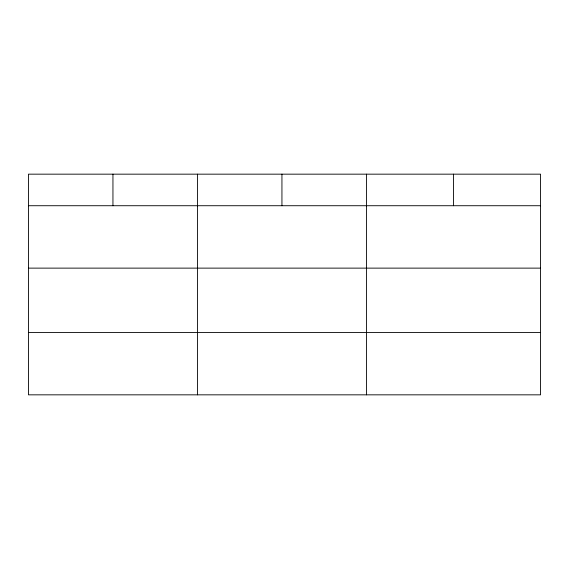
<?xml version="1.0" encoding="UTF-8"?>
<svg xmlns="http://www.w3.org/2000/svg" width="569" height="569" viewBox="0 0 569 569"><rect width="100%" height="100%" fill="white"/><g stroke="black" fill="none" stroke-linecap="round" stroke-linejoin="round"><path stroke-width="0.85" d="M540.55 268.127L540.55 174.164L28.45 174.164L28.45 394.836L540.55 394.836L540.55 268.127L28.45 268.127M28.45 205.722L540.55 205.722M28.45 332.431L540.55 332.431M453.493 174.164L453.493 205.722M366.436 174.164L366.436 394.836M281.94 174.164L281.94 205.722M197.443 174.164L197.443 394.836M112.947 174.164L112.947 205.722"/></g></svg>
